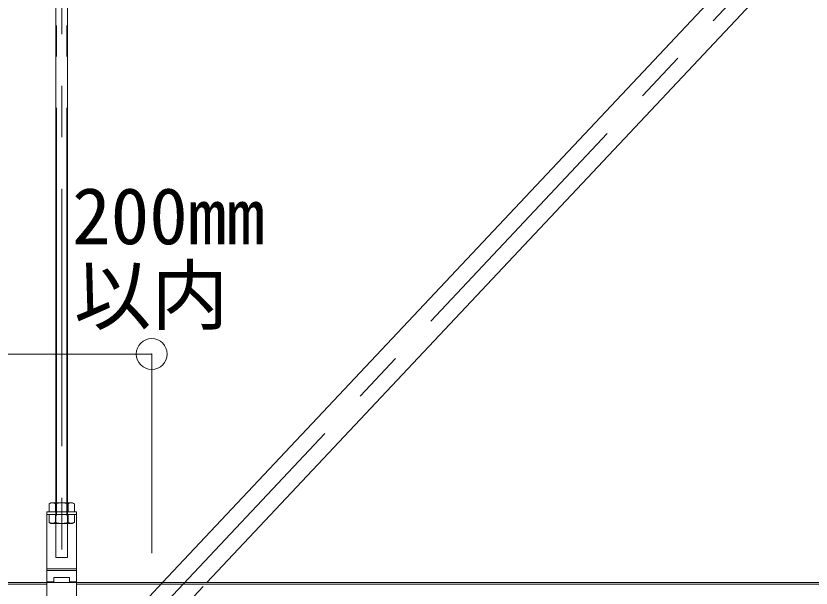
# Model space of a CAD drawing. Units: millimetres, scale not verified. Extents: x -7800 to 7800, y -5387 to 5300.
# Drawn here: x -6054 to -5437, y 63 to 507 of the extents above; entities that cross this region are included whole.
import ezdxf
from ezdxf.enums import TextEntityAlignment as Align

# ---------------------------------------------------------------- set-up
doc = ezdxf.new("R2010")
doc.units = ezdxf.units.MM
doc.header["$LTSCALE"] = 40
doc.header["$PDMODE"] = 32
doc.header["$PDSIZE"] = 24
for name, pattern in [('CHAIN1', [8, 5, -1, 1, -1]), ('DASHED1', [1.8, 1.2, -0.6]), ('DOUBLE_CHAIN2', [12.8, 9, -1, 0.6, -0.6, 0.6, -1])]:
    doc.linetypes.add(name, pattern=pattern)
for name, color, linetype, lineweight in [('7-0_中心線', 4, 'CHAIN1', 9), ('7-1_吊り材', 7, 'Continuous', 18), ('7-2_野縁受け', 3, 'Continuous', 18), ('7-4_ブレース・補強材', 4, 'Continuous', 9), ('7-5_寸法', 4, 'Continuous', 9)]:
    doc.layers.add(name, color=color, linetype=linetype, lineweight=lineweight)
doc.styles.add('ＭＳ ゴシック', font='')
doc.styles.get('ＭＳ ゴシック').set_extended_font_data('MS Gothic')

msp = doc.modelspace()

# ---------------------------------------------------------------- linework, layer by layer
at = {"layer": '7-0_中心線'}
for p, q in [((-6018.73, 1012.87), (-6018.73, 11.09)), ((-5157.03, 882.24), (-5963.57, 24.26))]:
    msp.add_line(p, q, dxfattribs=at)
at = {"layer": '7-1_吊り材'}
for p, q in [((-6023.23, 947.72), (-6023.23, 112.82)), ((-6014.23, 947.72), (-6014.23, 112.82)), ((-6027.22, 129.02), (-6028.53, 128.27)), ((-6028.53, 122.02), (-6028.53, 128.27)), ((-6027.22, 129.02), (-6010.24, 129.02)), ((-6023.63, 122.02), (-6023.63, 128.27)), ((-6013.83, 122.02), (-6013.83, 128.27)), ((-6010.24, 129.02), (-6008.93, 128.27)), ((-6008.93, 122.02), (-6008.93, 128.27)), ((-6030.23, 122.02), (-6007.23, 122.02)), ((-6030.23, 122.02), (-6030.23, 63.27)), ((-6030.23, 122.02), (-6030.23, 63.27)), ((-6030.23, 122.02), (-6030.23, 27.02)), ((-6028.53, 122.02), (-6008.93, 122.02)), ((-6007.23, 122.02), (-6007.23, 27.02)), ((-6030.23, 77.86), (-6007.23, 77.86)), ((-6030.23, 76.45), (-6007.23, 76.45)), ((-6024.73, 71.01), (-6024.73, 67.52)), ((-6012.73, 71.01), (-6024.73, 71.01)), ((-6030.23, 67.61), (-6024.73, 67.61)), ((-6012.73, 67.61), (-6007.23, 67.61))]:
    msp.add_line(p, q, dxfattribs=at)
at = {"layer": '7-1_吊り材', "linetype": 'DOUBLE_CHAIN2'}
for p, q in [((-6022.78, 947.72), (-6022.78, 119.19)), ((-6014.68, 947.72), (-6014.68, 119.19))]:
    msp.add_line(p, q, dxfattribs=at)
at = {"layer": '7-1_吊り材', "linetype": 'DASHED1'}
for p, q in [((-6023.23, 129.02), (-6023.23, 86.49)), ((-6014.23, 86.49), (-6014.23, 129.02)), ((-6030.23, 120.02), (-6007.23, 120.02)), ((-6028.53, 120.02), (-6028.53, 113.78)), ((-6008.93, 120.02), (-6028.53, 120.02)), ((-6023.63, 120.02), (-6023.63, 113.78)), ((-6013.83, 120.02), (-6013.83, 113.78)), ((-6008.93, 120.02), (-6008.93, 113.78)), ((-6027.22, 113.02), (-6028.53, 113.78)), ((-6010.24, 113.02), (-6027.22, 113.02)), ((-6010.24, 113.02), (-6008.93, 113.78)), ((-6023.23, 86.49), (-6014.23, 86.49))]:
    msp.add_line(p, q, dxfattribs=at)
at = {"layer": '7-1_吊り材'}
for points in [[(-6012.73, 71.01), (-6012.73, 67.03), (-6007.23, 67.03)], [(-6030.23, 67.03), (-6024.73, 67.03), (-6024.73, 67.52)]]:
    msp.add_lwpolyline(points, dxfattribs=at)
for centre, radius, start, end in [((-6025.33, 122.25), 6.81, 96.34293, 118.04131), ((-6026.24, 124.15), 4.88, 57.57117, 88.04457), ((-6018.73, 112.81), 16.22, 72.41203, 107.58795), ((-6011.21, 124.15), 4.88, 91.95541, 122.42882), ((-6012.13, 122.25), 6.81, 61.95868, 83.65706)]:
    msp.add_arc(centre, radius, start, end, dxfattribs=at)
at = {"layer": '7-1_吊り材', "linetype": 'DASHED1'}
for centre, radius, start, end in [((-6025.33, 119.8), 6.81, 241.95868, 263.65706), ((-6026.24, 117.9), 4.88, 271.95541, 302.42882), ((-6018.73, 129.24), 16.22, 252.41203, 287.58795), ((-6011.21, 117.9), 4.88, 237.57117, 268.04457), ((-6012.13, 119.8), 6.81, 276.34293, 298.04131)]:
    msp.add_arc(centre, radius, start, end, dxfattribs=at)
at = {"layer": '7-2_野縁受け'}
for p, q in [((-6736.08, 67.02), (-6030.23, 67.02)), ((-6736.08, 65.83), (-6030.23, 65.83)), ((-6007.23, 67.02), (-5286.08, 67.02)), ((-6007.23, 65.83), (-5286.08, 65.83))]:
    msp.add_line(p, q, dxfattribs=at)
at = {"layer": '7-2_野縁受け', "linetype": 'DASHED1'}
msp.add_line((-6030.23, 67.02), (-6007.23, 67.02), dxfattribs=at)
at = {"layer": '7-4_ブレース・補強材'}
for p, q in [((-5152.71, 868.59), (-5906.22, 67.02)), ((-5207.57, 846.73), (-5940.53, 67.02))]:
    msp.add_line(p, q, dxfattribs=at)
at = {"layer": '7-4_ブレース・補強材', "linetype": 'DASHED1'}
for p, q in [((-5968.46, 37.31), (-5940.53, 67.02)), ((-5941.94, 29.02), (-5906.22, 67.02))]:
    msp.add_line(p, q, dxfattribs=at)
at = {"layer": '7-5_寸法'}
for p, q in [((-6018.73, 244.56), (-6088.66, 244.56)), ((-6018.73, 244.56), (-5948.85, 244.56)), ((-5948.85, 244.56), (-5948.85, 89.94))]:
    msp.add_line(p, q, dxfattribs=at)
at = {"layer": '7-5_寸法', "color": 7}
msp.add_point((-5948.85, 244.56), dxfattribs=at)

# ---------------------------------------------------------------- texts
at = {"layer": '7-5_寸法', "style": 'ＭＳ ゴシック'}
for s, p in [('200mm', (-6010.66, 316.63)), ('以内', (-6009.25, 255.01))]:
    msp.add_text(s, height=43.99, dxfattribs=at).set_placement(p, align=Align.BOTTOM_LEFT)

doc.saveas('drawing.dxf')
